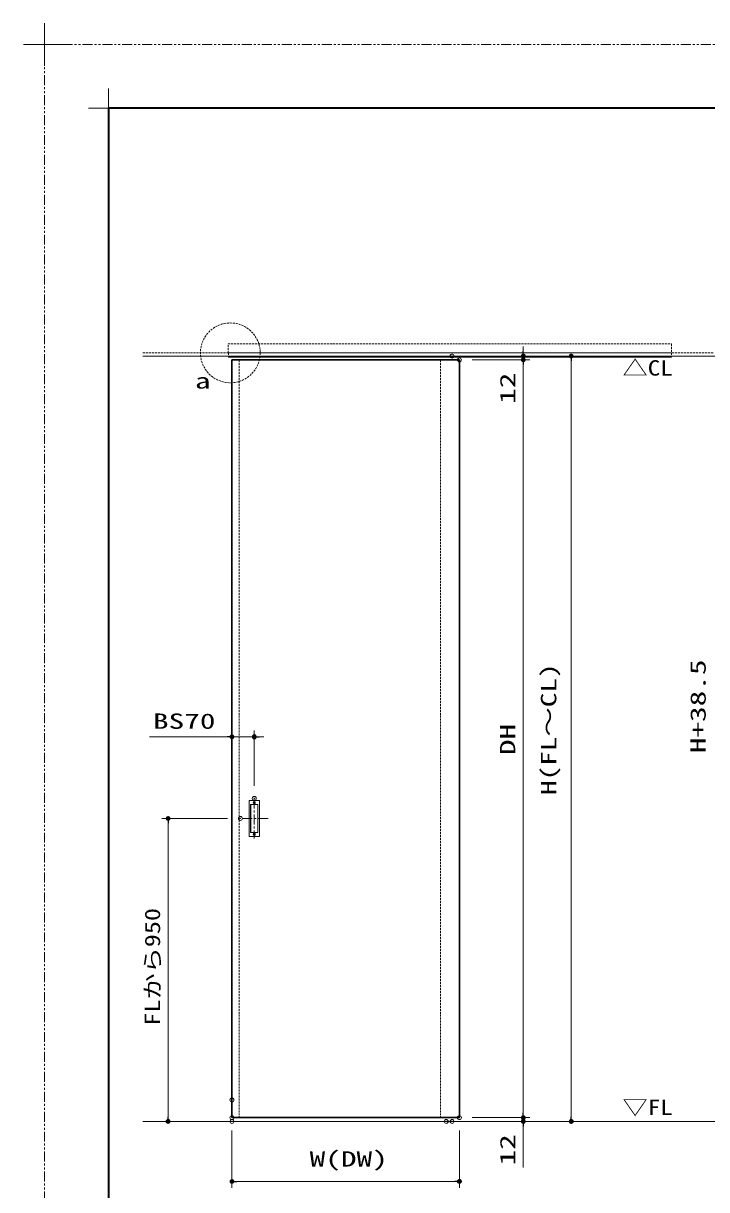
# Model space of a CAD drawing. Units: millimetres, scale not verified. Extents: x -1306 to 1306, y -607 to 607.
# Drawn here: x -1306 to -878, y -124 to 607 of the extents above; entities that cross this region are included whole.
import ezdxf
from ezdxf.enums import TextEntityAlignment as Align

# ---------------------------------------------------------------- set-up
doc = ezdxf.new("R2010")
doc.units = ezdxf.units.MM
doc.header["$LTSCALE"] = 5
doc.header["$PDMODE"] = 32
doc.header["$PDSIZE"] = 2.5
for name, pattern in [('USER1', [2.5, 1.25, -0.25, 0.25, -0.25, 0.25, -0.25]), ('USER2', [0.375, 0.25, -0.125]), ('USER3', [2, 1.25, -0.25, 0.25, -0.25])]:
    doc.linetypes.add(name, pattern=pattern)
for name, color, linetype, lineweight in [('0-1_線(黄)', 2, 'Continuous', 15), ('0-3_陰線', 4, 'USER1', 9), ('0-B_点線(水)', 4, 'USER2', 9), ('0-C_中心線', 3, 'USER3', 9), ('0-D_線(白)', 7, 'Continuous', 30), ('1-0_線(水)', 4, 'Continuous', 9), ('1-1_寸法線', 3, 'Continuous', 13), ('1-4_DEFPOINTS', 7, 'Continuous', 5), ('1-5_0', 3, 'Continuous', 25), ('1-6_点線(黄)', 2, 'USER2', 15), ('1-7_図面枠', 7, 'Continuous', 35), ('1-8_一般', 7, 'Continuous', 5)]:
    doc.layers.add(name, color=color, linetype=linetype, lineweight=lineweight)
doc.styles.add('ＭＳ ゴシック', font='')
doc.styles.get('ＭＳ ゴシック').set_extended_font_data('MS Gothic')

# ---------------------------------------------------------------- blocks, each defined once
blk = doc.blocks.new('_DOT')
at = {"layer": '1-5_0'}
blk.add_line((-2.5, 0), (-5, 0), dxfattribs=at)
for points in [[(0, 0), (-2.5, 0), (-2.48, 0.313)], [(0, 0), (-2.48, -0.313), (-2.5, 0)], [(0, 0), (-2.48, 0.313), (-2.421, 0.622)], [(0, 0), (-2.421, -0.622), (-2.48, -0.313)], [(0, 0), (-2.421, 0.622), (-2.324, 0.92)], [(0, 0), (-2.324, -0.92), (-2.421, -0.622)], [(0, 0), (-2.324, 0.92), (-2.191, 1.204)], [(0, 0), (-2.191, -1.204), (-2.324, -0.92)], [(0, 0), (-2.191, 1.204), (-2.023, 1.469)], [(0, 0), (-2.023, -1.469), (-2.191, -1.204)], [(0, 0), (-2.023, 1.469), (-1.822, 1.711)], [(0, 0), (-1.822, -1.711), (-2.023, -1.469)], [(0, 0), (-1.822, 1.711), (-1.594, 1.926)], [(0, 0), (-1.594, -1.926), (-1.822, -1.711)], [(0, 0), (-1.594, 1.926), (-1.34, 2.111)], [(0, 0), (-1.34, -2.111), (-1.594, -1.926)], [(0, 0), (-1.34, 2.111), (-1.064, 2.262)], [(0, 0), (-1.064, -2.262), (-1.34, -2.111)], [(0, 0), (-1.064, 2.262), (-0.773, 2.378)], [(0, 0), (-0.773, -2.378), (-1.064, -2.262)], [(0, 0), (-0.773, 2.378), (-0.468, 2.456)], [(0, 0), (-0.468, -2.456), (-0.773, -2.378)], [(0, 0), (-0.468, 2.456), (-0.157, 2.495)], [(0, 0), (-0.157, -2.495), (-0.468, -2.456)], [(0, 0), (-0.157, 2.495), (0.157, 2.495)], [(0, 0), (0.157, -2.495), (-0.157, -2.495)], [(0, 0), (0.157, 2.495), (0.468, 2.456)], [(0, 0), (0.468, 2.456), (0.773, 2.378)], [(0, 0), (0.773, 2.378), (1.064, 2.262)], [(0, 0), (1.064, 2.262), (1.34, 2.111)], [(0, 0), (1.34, 2.111), (1.594, 1.926)], [(0, 0), (1.594, 1.926), (1.822, 1.711)], [(0, 0), (1.822, 1.711), (2.023, 1.469)], [(0, 0), (2.023, 1.469), (2.191, 1.204)], [(0, 0), (2.191, 1.204), (2.324, 0.92)], [(0, 0), (2.324, 0.92), (2.421, 0.622)], [(0, 0), (2.421, 0.622), (2.48, 0.313)], [(0, 0), (2.48, 0.313), (2.5, 0)], [(0, 0), (0.468, -2.456), (0.157, -2.495)], [(0, 0), (0.773, -2.378), (0.468, -2.456)], [(0, 0), (1.064, -2.262), (0.773, -2.378)], [(0, 0), (1.34, -2.111), (1.064, -2.262)], [(0, 0), (1.594, -1.926), (1.34, -2.111)], [(0, 0), (1.822, -1.711), (1.594, -1.926)], [(0, 0), (2.023, -1.469), (1.822, -1.711)], [(0, 0), (2.191, -1.204), (2.023, -1.469)], [(0, 0), (2.324, -0.92), (2.191, -1.204)], [(0, 0), (2.421, -0.622), (2.324, -0.92)], [(0, 0), (2.48, -0.313), (2.421, -0.622)], [(0, 0), (2.5, 0), (2.48, -0.313)]]:
    blk.add_solid(points, dxfattribs=at)
blk = doc.blocks.new('グループ-13-1')
at = {"layer": '1-8_一般'}
for p, q in [((62041.6, -14029.5), (62041.6, -13365.5)), ((61709.6, -13697.5), (62373.6, -13697.5))]:
    blk.add_line(p, q, dxfattribs=at)

msp = doc.modelspace()

# ---------------------------------------------------------------- linework, layer by layer
at = {"layer": '0-1_線(黄)'}
for p, q in [((-1231.42, 398.648), (-769.552, 398.648)), ((-1231.42, -81.352), (-360.811, -81.352))]:
    msp.add_line(p, q, dxfattribs=at)
at = {"layer": '0-3_陰線'}
for p in [(387.036, 594), (-1292.964, -594)]:
    msp.add_line(p, (-1292.964, 594), dxfattribs=at)
at = {"layer": '0-B_点線(水)'}
for p, q in [((-1231.42, 400.548), (-873.552, 400.548)), ((-1177.798, 400.548), (-899.998, 400.548)), ((-1177.698, 400.548), (-1177.698, 398.648)), ((-1170.898, 396.248), (-1170.898, -78.952)), ((-1044.898, 396.248), (-1044.898, -78.952)), ((-900.098, 400.548), (-900.098, 398.648))]:
    msp.add_line(p, q, dxfattribs=at)
msp.add_lwpolyline([(-1177.798, 400.548), (-1177.798, 406.348), (-899.998, 406.348), (-899.998, 400.548)], dxfattribs=at)
at = {"layer": '0-C_中心線'}
for p, q in [((-1161.498, 121.216), (-1161.498, 96.079)), ((-1152.808, 108.648), (-1170.188, 108.648))]:
    msp.add_line(p, q, dxfattribs=at)
at = {"layer": '0-D_線(白)'}
msp.add_line((-1175.498, 396.248), (-1175.498, -78.952), dxfattribs=at)
msp.add_lwpolyline([(-1175.498, 396.248), (-1032.898, 396.248), (-1032.898, -78.952), (-1175.498, -78.952)], dxfattribs=at)
at = {"layer": '1-0_線(水)'}
msp.add_lwpolyline([(-1177.698, 398.648), (-1177.698, 397.948), (-900.098, 397.948), (-900.098, 398.648)], dxfattribs=at)
at = {"layer": '1-1_寸法線'}
for p, q in [((-992.898, 401.648), (-992.898, 404.648)), ((-1029.498, 398.648), (-958.898, 398.648)), ((-1029.498, 398.648), (-988.898, 398.648)), ((-1024.898, 396.248), (-988.898, 396.248)), ((-1024.898, 396.248), (-988.898, 396.248)), ((-992.898, 398.648), (-992.898, 396.248)), ((-962.898, 395.648), (-962.898, -78.352)), ((-992.898, 393.248), (-992.898, -75.952)), ((-992.898, 393.248), (-992.898, 367.486)), ((-1175.498, -59.952), (-1175.498, 163.848)), ((-1161.498, 129.216), (-1161.498, 163.848)), ((-1178.498, 159.848), (-1227.117, 159.848)), ((-1161.498, 159.848), (-1175.498, 159.848)), ((-1158.498, 159.848), (-1155.498, 159.848)), ((-1164.778, 97.768), (-1164.778, 119.528)), ((-1164.458, 119.848), (-1158.538, 119.848)), ((-1163.818, 100.168), (-1163.818, 117.128)), ((-1163.738, 100.248), (-1163.738, 117.048)), ((-1163.498, 117.448), (-1159.498, 117.448)), ((-1163.418, 117.368), (-1159.578, 117.368)), ((-1159.258, 117.048), (-1159.258, 100.248)), ((-1159.178, 117.128), (-1159.178, 100.168)), ((-1158.218, 119.528), (-1158.218, 97.768)), ((-1178.188, 108.648), (-1219.498, 108.648)), ((-1215.498, 105.648), (-1215.498, -78.352)), ((-1158.538, 97.448), (-1164.458, 97.448)), ((-1159.498, 99.848), (-1163.498, 99.848)), ((-1159.578, 99.928), (-1163.418, 99.928)), ((-992.898, -75.952), (-992.898, -72.952)), ((-1024.898, -78.952), (-988.898, -78.952)), ((-1024.898, -78.952), (-988.898, -78.952)), ((-992.898, -78.952), (-992.898, -81.352)), ((-1183.498, -81.352), (-1219.498, -81.352)), ((-1175.498, -86.952), (-1175.498, -122.952)), ((-1033.198, -81.352), (-988.898, -81.352)), ((-1032.898, -86.952), (-1032.898, -122.952)), ((-1029.498, -81.352), (-958.898, -81.352)), ((-992.898, -84.352), (-992.898, -110.114)), ((-1172.498, -118.952), (-1035.898, -118.952))]:
    msp.add_line(p, q, dxfattribs=at)
for centre in [(-1161.498, 118.568), (-1161.498, 98.728)]:
    msp.add_circle(centre, 0.64, dxfattribs=at)
for centre, start, end in [((-1164.458, 119.528), 90, 180), ((-1163.498, 117.128), 90, 180), ((-1163.418, 117.048), 90, 180), ((-1159.578, 117.048), 0, 90), ((-1159.498, 117.128), 0, 90), ((-1158.538, 119.528), 0, 90), ((-1164.458, 97.768), 180, 270), ((-1163.498, 100.168), 180, 270), ((-1163.418, 100.248), 180, 270), ((-1159.578, 100.248), 270, 0), ((-1159.498, 100.168), 270, 0), ((-1158.538, 97.768), 270, 0)]:
    msp.add_arc(centre, 0.32, start, end, dxfattribs=at)
at = {"layer": '1-4_DEFPOINTS'}
for p, q in [((-1252.964, 541.55), (-1252.964, 566.45)), ((-1265.414, 554), (-1240.514, 554))]:
    msp.add_line(p, q, dxfattribs=at)
for p in [(-1037.498, 398.648), (-1032.898, 396.248), (-992.898, 398.648), (-1161.498, 159.848), (-1161.498, 121.216), (-1170.188, 108.648), (-1175.498, -67.952), (-1215.498, -81.352), (-1175.498, -78.952), (-1175.498, -81.352), (-1041.198, -81.352), (-1037.498, -81.352), (-1032.898, -78.952), (-1032.898, -78.952), (-992.898, -78.952), (-992.898, -81.352), (-962.898, -81.352), (-1032.898, -118.952)]:
    msp.add_point(p, dxfattribs=at)
at = {"layer": '1-6_点線(黄)'}
msp.add_circle((-1176.521, 400.627), 18.755, dxfattribs=at)
at = {"layer": '1-7_図面枠'}
msp.add_lwpolyline([(-1252.964, -554), (347.036, -554), (347.036, 554), (-1252.964, 554)], close=True, dxfattribs=at)

# ---------------------------------------------------------------- block references
at = {"layer": '0-3_陰線', "xscale": 0.04, "yscale": 0.04}
msp.add_blockref('グループ-13-1', (-3774.629, 1141.9), dxfattribs=at)
at = {"layer": '1-1_寸法線', "xscale": 0.6, "yscale": 0.6}
for p, rotation in [((-992.898, 398.648), 270), ((-992.898, 396.248), 90), ((-992.898, 396.248), 90), ((-962.898, 398.648), 90), ((-1161.498, 159.848), 180), ((-1215.498, 108.648), 90), ((-1215.498, -81.352), 270), ((-992.898, -78.952), 270), ((-992.898, -78.952), 270), ((-992.898, -81.352), 90), ((-962.898, -81.352), 270), ((-1175.498, -118.952), 180)]:
    msp.add_blockref('_DOT', p, dxfattribs=dict(at, rotation=rotation))
for p in [(-1175.498, 159.848), (-1032.898, -118.952)]:
    msp.add_blockref('_DOT', p, dxfattribs=at)

# ---------------------------------------------------------------- texts
at = {"layer": '0-1_線(黄)', "style": 'ＭＳ ゴシック'}
for s, height, width, p in [('△CL', 9.621, 1.2, (-930.697, 383.485)), ('a', 9.604, 1.5, (-1198.693, 375.351)), ('▽FL', 9.621, 1.2, (-930.697, -80.143))]:
    msp.add_text(s, height=height, dxfattribs=dict(at, width=width)).set_placement(p, align=Align.BOTTOM_LEFT)
at = {"layer": '1-1_寸法線', "style": 'ＭＳ ゴシック'}
for s, height, width, p in [('12', 9.604, 1.5, (-995.048, 368.628)), ('H+38.5', 9.604, 1.5, (-875.702, 149.564)), ('H(FL～CL)', 9.621, 1.4, (-969.333, 123.362)), ('DH', 9.604, 1.5, (-995.048, 148.409)), ('FLから950', 9.621, 1.25, (-1217.648, -21.21)), ('12', 9.604, 1.5, (-995.048, -108.972))]:
    msp.add_text(s, height=height, rotation=90, dxfattribs=dict(at, width=width)).set_placement(p, align=Align.BOTTOM_LEFT)
at = {"layer": '1-1_寸法線', "style": 'ＭＳ ゴシック', "width": 1.5}
for s, p in [('BS70', (-1225.022, 161.997)), ('W(DW)', (-1126.817, -112.517))]:
    msp.add_text(s, height=9.604, dxfattribs=at).set_placement(p, align=Align.BOTTOM_LEFT)

doc.saveas('drawing.dxf')
